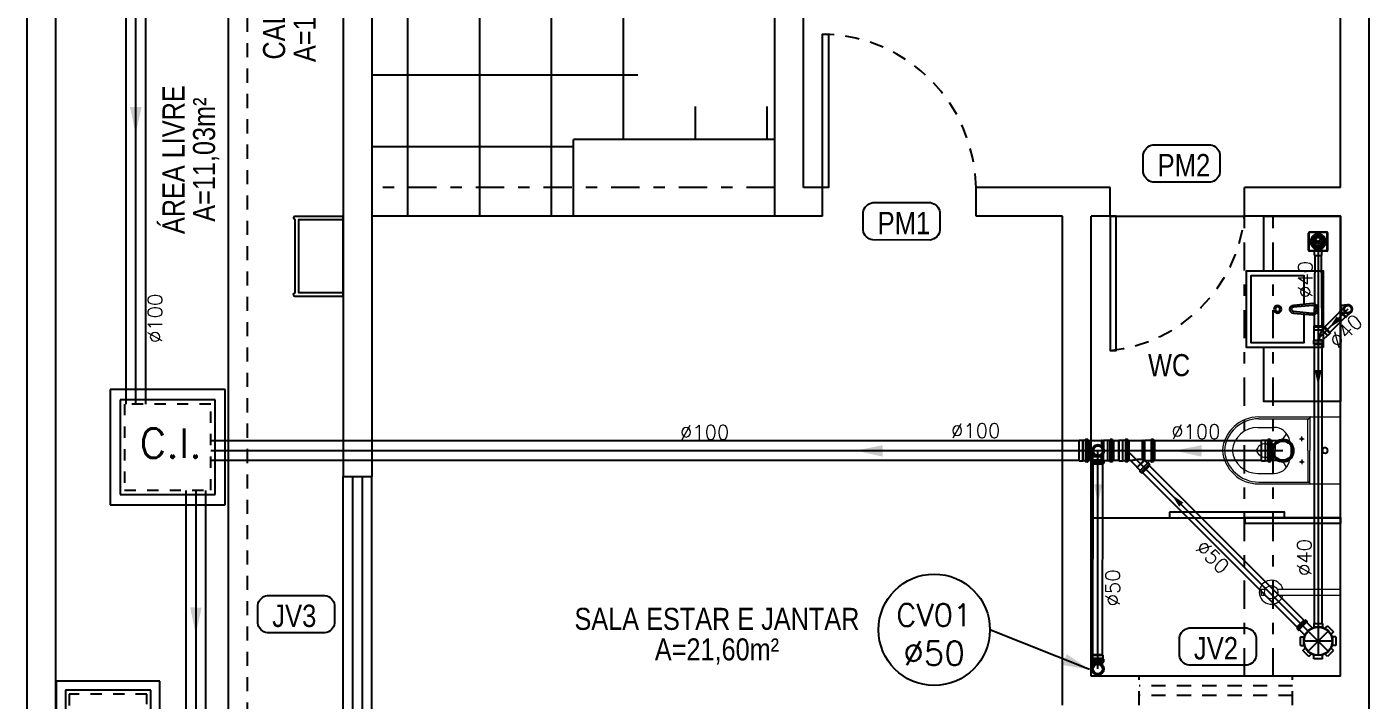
# Model space of a CAD drawing. Header units: millimetres. Extents: x 3923 to 4007, y 744 to 863.
# Drawn here: x 3973.52 to 3985.43, y 842.1 to 848.08 of the extents above; entities that cross this region are included whole.
import ezdxf
from ezdxf.enums import TextEntityAlignment as Align

# ---------------------------------------------------------------- set-up
doc = ezdxf.new("R2010")
doc.units = ezdxf.units.MM
for name, pattern in [('DASHDOT2', [0.5, 0.25, -0.125, 0, -0.125]), ('HIDDEN', [0.375, 0.25, -0.125]), ('HIDDEN2', [0.1875, 0.125, -0.0625])]:
    doc.linetypes.add(name, pattern=pattern)
for name, color, linetype in [('-HIDRO', 8, 'Continuous'), ('A-PEN-C', 4, 'Continuous'), ('E-txt-g', 3, 'Continuous'), ('Esgoto', 5, 'Continuous'), ('HIDROGRAFIA', 4, 'Continuous'), ('MOB', 251, 'Continuous'), ('Texto-Tubos', 7, 'Continuous'), ('TigreCad', 3, 'Continuous'), ('Tinterno', 9, 'Continuous'), ('TUBULAÇÃO_ESGOTO', 5, 'Continuous')]:
    doc.layers.add(name, color=color, linetype=linetype)
doc.layers.add('E-Lay-9', color=9, linetype='Continuous', lineweight=9)
doc.layers.add('E-Txt-W', color=7, linetype='Continuous', lineweight=20)
doc.styles.add('F2', font='ARIALN.TTF')
doc.styles.add('R80', font='simplex.shx', dxfattribs={"height": 12})
doc.styles.add('REG60', font='romans.shx', dxfattribs={"width": 0.8, "height": 0.15})
doc.styles.add('REG80', font='romans.shx', dxfattribs={"width": 0.8, "height": 0.2})
doc.styles.add('ROMANS', font='romans__.ttf', dxfattribs={"height": 0.1})
doc.styles.add('TCTUBOS-TXT', font='txt.shx')

# ---------------------------------------------------------------- blocks, each defined once
blk = doc.blocks.new('vaso-s')
at = {"color": 8}
for start, end in [(0, 180), (180, 0)]:
    blk.add_arc((0.08, 0), 0.0143, start, end, dxfattribs=at)
at = {"layer": 'E-Lay-9', "color": 8}
for p, q in [((0, 0.17), (0, 0)), ((0.4256, 0.175), (0.005, 0.175)), ((0.16, 0.17), (0.16, 0.17)), ((0.16, 0.17), (0.16, 0)), ((0.4256, 0.165), (0.165, 0.165)), ((0.17, 0), (0.17, 0.16)), ((0.2013, 0.0479), (0.2013, 0.0722)), ((0.4306, 0.12), (0.3459, 0.12)), ((0.2134, 0.06), (0.1891, 0.06)), ((0.3406, 0.035), (0.3406, 0)), ((0.3906, 0.035), (0.3406, 0.035)), ((0, -0.17), (0, 0)), ((0.16, -0.17), (0.16, 0)), ((0.17, 0), (0.17, -0.1601)), ((0.2134, -0.06), (0.1891, -0.06)), ((0.2013, -0.0479), (0.2013, -0.0722)), ((0.3406, -0.035), (0.3406, 0)), ((0.3906, -0.035), (0.3406, -0.035)), ((0.4306, -0.12), (0.3459, -0.12)), ((0.4256, -0.175), (0.005, -0.175)), ((0.16, -0.17), (0.16, -0.17)), ((0.4256, -0.165), (0.165, -0.165))]:
    blk.add_line(p, q, dxfattribs=at)
for centre in [(0.2013, 0.06), (0.2013, -0.06)]:
    blk.add_circle(centre, 0.005, dxfattribs=at)
for centre, radius, start, end in [((0.005, 0.17), 0.005, 90, 180), ((0.155, 0.17), 0.005, 0, 90), ((0.165, 0.17), 0.00495, 180, 270), ((0.165, 0.16), 0.00495, 0, 90), ((0.4256, -0.015), 0.19, 4.52806, 90), ((0.4256, -0.015), 0.18, 4.78019, 90), ((0.3459, 0.0375), 0.0825, 90, 163.03545), ((0.3754, 0.1358), 0.1066, 206.93947, 250.96472), ((0.4306, -0.015), 0.135, 6.37937, 90), ((0.518, -0.015), 0.2624, 163.03545, 176.7233), ((0.3906, -0.015), 0.05, 17.4576, 90), ((0.518, 0.015), 0.2624, 183.2767, 196.96455), ((0.3459, -0.0375), 0.0825, 196.96455, 270), ((0.3754, -0.1358), 0.1066, 109.03528, 153.06053), ((0.3906, 0.015), 0.05, 270, 342.5424), ((0.4256, 0.015), 0.19, 270, 355.47194), ((0.4256, 0.015), 0.18, 270, 355.21981), ((0.4306, 0.015), 0.135, 270, 353.62063), ((0.005, -0.17), 0.005, 180, 270), ((0.155, -0.17), 0.005, 270, 0), ((0.165, -0.17), 0.00495, 90, 180), ((0.165, -0.1601), 0.00495, 270, 0)]:
    blk.add_arc(centre, radius, start, end, dxfattribs=at)
blk = doc.blocks.new('Chuveiro')
at = {"layer": 'E-Lay-9', "color": 8}
for p, q in [((-0.0311, 0.0156), (-0.3604, 0.0156)), ((0.0509, 0.0156), (0.0311, 0.0156)), ((0.0509, 0.0156), (0.0509, -0.0156)), ((-0.0311, -0.0156), (-0.3604, -0.0156)), ((0.0509, -0.0156), (0.0311, -0.0156))]:
    blk.add_line(p, q, dxfattribs=at)
blk.add_circle((0, 0), 0.0348, dxfattribs=at)
for centre, radius, start, end in [((0, 0), 0.0624, 194.4775, 165.5225), ((0.0093, 0), 0.0444, 339.42663, 20.57337)]:
    blk.add_arc(centre, radius, start, end, dxfattribs=at)
blk = doc.blocks.new('CUBA QUADRADA-flat-4-flat-1')
at = {"layer": 'MOB'}
blk.add_lwpolyline([(0, -0.2), (0.4, -0.2), (0.4, 0.2), (0, 0.2)], close=True, dxfattribs=at)
blk.add_lwpolyline([(0.1, -0.0255), (0.1, -0.175), (0.375, -0.175), (0.375, 0.175), (0.1, 0.175), (0.1, 0.0255)], dxfattribs=at)
for points in [[(0.155, -0.02), (0.055, -0.03, -1), (0.055, 0.03), (0.155, 0.02, -1)], [(0.155, -0.01), (0.055, -0.02, -1), (0.055, 0.02), (0.155, 0.01, -1)]]:
    blk.add_lwpolyline(points, format="xyb", close=True, dxfattribs=at)
for radius in [0.02, 0.0125]:
    blk.add_circle((0.2375, 0), radius, dxfattribs=at)
blk = doc.blocks.new('TXT-AMB75')
at = {"layer": 'E-txt-g', "style": 'REG80', "width": 0.8, "flags": 8}
blk.add_attdef('TXT', text='', height=0.2, dxfattribs=at).set_placement((0.0055, 0.2964), align=Align.CENTER)
at = {"layer": 'E-Txt-W', "style": 'REG60', "width": 0.8, "flags": 8}
blk.add_attdef('TXT', text='', height=0.15, dxfattribs=at).set_placement((0.0055, 0.0271), align=Align.CENTER)
blk = doc.blocks.new('inp_cx')
for p, q in [((40, 40), (-40, 40)), ((-40, 40), (-40, -40)), ((40, -40), (40, 40)), ((-40, -40), (40, -40))]:
    blk.add_line(p, q)
at = {"color": 1, "linetype": 'Continuous', "ltscale": 0.5}
for p, q in [((33, 33), (-33, 33)), ((-33, 33), (-33, -33)), ((33, -33), (33, 33)), ((-33, -33), (33, -33))]:
    blk.add_line(p, q, dxfattribs=at)
at = {"color": 1, "linetype": 'HIDDEN', "ltscale": 0.5}
for p, q in [((30, 30), (-30, 30)), ((-30, 30), (-30, -30)), ((30, -30), (30, 30)), ((-30, -30), (30, -30))]:
    blk.add_line(p, q, dxfattribs=at)
at = {"style": 'R80'}
blk.add_text('C.I.', height=20.592, dxfattribs=at).set_placement((-19.56, -7.5))
blk = doc.blocks.new('j9n40d')
at = {"layer": 'TigreCad'}
for p, q in [((0, 20.6), (9.8, 20.6)), ((9.8, 20.6), (17.8, 20.6)), ((19, 21.8), (17.8, 20.6)), ((34, 21.8), (19, 21.8)), ((19, -21.8), (19, 21.8)), ((35, 22.8), (34, 21.8)), ((35, 22.8), (35, -22.8)), ((39, 22.8), (35, 22.8)), ((39, 22.8), (39, -22.8)), ((0, -20.6), (9.8, -20.6)), ((9.8, -20.6), (17.8, -20.6)), ((19, -21.8), (17.8, -20.6)), ((34, -21.8), (19, -21.8)), ((35, -22.8), (34, -21.8)), ((39, -22.8), (35, -22.8))]:
    blk.add_line(p, q, dxfattribs=at)
for radius, start, end in [(22.8, 64.62318, 295.37682), (20.6, 90, 270)]:
    blk.add_arc((0, 0), radius, start, end, dxfattribs=at)
at = {"layer": 'Tinterno'}
for p, q in [((17.8, 20.6), (17.8, -20.6)), ((34, 21.8), (34, -21.8))]:
    blk.add_line(p, q, dxfattribs=at)
blk.add_arc((0, 0), 21.8, 70.90091, 289.09909, dxfattribs=at)
blk = doc.blocks.new('27710409p')
at = {"layer": 'TigreCad'}
for p, q in [((-27.1, 22.8), (-27.1, -22.8)), ((-27.1, 22.8), (-23.1, 22.8)), ((-23.1, 22.8), (-23.1, -22.8)), ((-23.1, 22.8), (-22.1, 21.8)), ((-22.1, 21.8), (-7.1, 21.8)), ((-7.1, 21.8), (-7.1, -20.7)), ((-7.1, 21.8), (-5.9, 20.6)), ((-5.9, 20.6), (47.2, 20.6)), ((48.4, 21.8), (47.2, 20.6)), ((48.4, 21.8), (48.4, -20)), ((63.4, 21.8), (48.4, 21.8)), ((64.4, 22.8), (63.4, 21.8)), ((64.4, 22.8), (64.4, -22.8)), ((68.4, 22.8), (64.4, 22.8)), ((68.4, 22.8), (68.4, -22.8)), ((-27.1, -22.8), (-23.1, -22.8)), ((-23.1, -22.8), (-22.1, -21.8)), ((-22.1, -21.8), (-8.2, -21.8)), ((-7.5, -21.9), (0, 0)), ((18.8, -47.9), (-6.7, -22.4)), ((54.1, -22.4), (0, 0)), ((18.8, -49.6), (48.4, -20)), ((18.8, -49.6), (18.8, -47.9)), ((29.4, -60.2), (18.8, -49.6)), ((29.4, -61.7), (61.7, -29.4)), ((29.4, -61.7), (29.4, -60.2)), ((32.2, -64.5), (29.4, -61.7)), ((32.2, -64.5), (64.5, -32.2)), ((60.2, -29.4), (54.3, -23.5)), ((63.4, -21.8), (55, -21.8)), ((61.7, -29.4), (60.2, -29.4)), ((64.5, -32.2), (61.7, -29.4)), ((64.4, -22.8), (63.4, -21.8)), ((68.4, -22.8), (64.4, -22.8))]:
    blk.add_line(p, q, dxfattribs=at)
for centre, radius, start, end in [((-8.2, -23.8), 2, 45, 90), ((55, -22.8), 1, 90, 225)]:
    blk.add_arc(centre, radius, start, end, dxfattribs=at)
at = {"layer": 'Tinterno'}
for p, q in [((-22.1, 21.8), (-22.1, -21.8)), ((-5.9, 20.6), (-5.9, -17.2)), ((47.2, 20.6), (47.2, -19.5)), ((63.4, 21.8), (63.4, -21.8)), ((18.8, -47.9), (47.2, -19.5)), ((29.4, -60.2), (60.2, -29.4))]:
    blk.add_line(p, q, dxfattribs=at)
blk = doc.blocks.new('j9n40s')
at = {"layer": 'TigreCad'}
for p, q in [((9.8, 20.6), (17.8, 20.6)), ((19, 21.8), (17.8, 20.6)), ((17.8, 20.6), (17.8, 14.3)), ((19, 12.6), (19, 21.8)), ((34, 21.8), (19, 21.8)), ((35, 22.8), (34, 21.8)), ((39, 22.8), (35, 22.8)), ((35, 22.8), (35, -22.8)), ((39, 22.8), (39, -22.8)), ((9.8, -20.6), (17.8, -20.6)), ((17.8, -20.6), (17.8, -14.3)), ((19, -21.8), (17.8, -20.6)), ((19, -12.6), (19, -21.8)), ((34, -21.8), (19, -21.8)), ((35, -22.8), (34, -21.8)), ((39, -22.8), (35, -22.8))]:
    blk.add_line(p, q, dxfattribs=at)
for radius in [22.8, 20]:
    blk.add_circle((0, 0), radius, dxfattribs=at)
at = {"layer": 'Tinterno'}
blk.add_line((34, 21.8), (34, -21.8), dxfattribs=at)
blk.add_circle((0, 0), 18.8, dxfattribs=at)
blk = doc.blocks.new('27289207s')
at = {"linetype": 'Continuous'}
for p, q in [((-49.9, -44.9), (-49.9, 44.9)), ((-47.4, -43.9), (-47.4, 43.9)), ((44.9, 49.9), (-44.9, 49.9)), ((43.9, 47.4), (-43.9, 47.4)), ((-20, 1.2), (-39.9, 3.3)), ((-19.8, 2.9), (-39.7, 5)), ((-19.3, 5.4), (-38.3, 11.5)), ((-18.7, 7), (-37.8, 13.2)), ((-17.7, 9.3), (-35.1, 19.3)), ((-16.9, 10.7), (-34.2, 20.7)), ((-15.4, 12.7), (-30.3, 26.1)), ((-14.3, 14), (-29.2, 27.4)), ((-12.4, 15.7), (-24.2, 31.9)), ((-11.1, 16.7), (-22.8, 32.9)), ((-8.9, 17.9), (-17, 36.2)), ((-7.4, 18.6), (-15.5, 36.9)), ((-5, 19.4), (-9.1, 38.9)), ((-3.3, 19.7), (-7.5, 39.3)), ((-0.9, 20), (-0.9, 40)), ((0.8, 20), (0.8, 40)), ((3.3, 19.7), (7.5, 39.3)), ((5, 19.4), (9.1, 38.9)), ((7.4, 18.6), (15.5, 36.9)), ((8.9, 17.9), (17, 36.2)), ((11.1, 16.7), (22.8, 32.9)), ((12.4, 15.7), (24.2, 31.9)), ((14.3, 14), (29.2, 27.4)), ((15.4, 12.7), (30.3, 26.1)), ((16.9, 10.7), (34.2, 20.7)), ((17.7, 9.3), (35.1, 19.3)), ((18.7, 7), (37.8, 13.2)), ((19.3, 5.4), (38.3, 11.5)), ((19.8, 2.9), (39.7, 5)), ((20, 1.2), (39.9, 3.3)), ((47.4, -43.9), (47.4, 43.9)), ((49.9, -44.9), (49.9, 44.9)), ((44.9, -49.9), (-44.9, -49.9)), ((43.9, -47.4), (-43.9, -47.4)), ((-20, -1.2), (-39.9, -3.3)), ((-19.8, -2.9), (-39.7, -5)), ((-19.3, -5.4), (-38.3, -11.5)), ((-18.7, -7), (-37.8, -13.2)), ((-17.7, -9.3), (-35.1, -19.3)), ((-16.9, -10.7), (-34.2, -20.7)), ((-15.4, -12.7), (-30.3, -26.1)), ((-14.3, -14), (-29.2, -27.4)), ((-12.4, -15.7), (-24.2, -31.9)), ((-11.1, -16.7), (-22.8, -32.9)), ((-18.7, -59.9), (-19, -49.9)), ((-18.7, -60.4), (-18.7, -59.9)), ((-18.5, -70.9), (-18.7, -60.4)), ((-8.9, -17.9), (-17, -36.2)), ((-7.4, -18.6), (-15.5, -36.9)), ((-5, -19.4), (-9.1, -38.9)), ((-3.3, -19.7), (-7.5, -39.3)), ((-0.9, -20), (-0.9, -40)), ((0.8, -20), (0.8, -40)), ((3.3, -19.7), (7.5, -39.3)), ((5, -19.4), (9.1, -38.9)), ((7.4, -18.6), (15.5, -36.9)), ((8.9, -17.9), (17, -36.2)), ((11.1, -16.7), (22.8, -32.9)), ((12.4, -15.7), (24.2, -31.9)), ((14.3, -14), (29.2, -27.4)), ((15.4, -12.7), (30.3, -26.1)), ((16.9, -10.7), (34.2, -20.7)), ((17.7, -9.3), (35.1, -19.3)), ((18.5, -70.9), (18.7, -59.9)), ((18.7, -7), (37.8, -13.2)), ((18.7, -59.9), (19, -49.9)), ((19.3, -5.4), (38.3, -11.5)), ((19.8, -2.9), (39.7, -5)), ((20, -1.2), (39.9, -3.3)), ((-17, -72.4), (-16.5, -72.4)), ((-16.5, -72.4), (17, -72.4))]:
    blk.add_line(p, q, dxfattribs=at)
for centre, radius, start, end in [((-44.9, 44.9), 5, 90, 180), ((-43.9, 43.9), 3.5, 90, 180), ((0, 0), 40, 175.21763, 184.78237), ((0, 0), 40, 163.21763, 172.78238), ((0, 0), 39, 175.24885, 184.75115), ((0, 0), 39, 163.24889, 172.75118), ((0, 0), 40, 151.21766, 160.7824), ((0, 0), 39, 151.24887, 160.75116), ((0, 0), 40, 139.21756, 148.78231), ((0, 0), 39, 139.24886, 148.75116), ((0, 0), 40, 127.21764, 136.78239), ((0, 0), 39, 127.24895, 136.75125), ((0, 0), 40, 115.21763, 124.78237), ((0, 0), 39, 115.24887, 124.75116), ((0, 0), 21, 176.31975, 183.68025), ((0, 0), 21, 164.31978, 171.68029), ((0, 0), 20, 176.4358, 183.5642), ((0, 0), 20, 164.43575, 171.56414), ((0, 0), 21, 152.31969, 159.68019), ((0, 0), 20, 152.43584, 159.56423), ((0, 0), 21, 140.31989, 147.68039), ((0, 0), 20, 140.43579, 147.56418), ((0, 0), 40, 103.21763, 112.78237), ((0, 0), 39, 103.24891, 112.7512), ((0, 0), 21, 128.31968, 135.68018), ((0, 0), 20, 128.43579, 135.56418), ((0, 0), 21, 116.31973, 123.68023), ((0, 0), 20, 116.4359, 123.56429), ((0, 0), 21, 104.31966, 111.68016), ((0, 0), 40, 91.21759, 100.78234), ((0, 0), 20, 104.43591, 111.5643), ((0, 0), 39, 91.24879, 100.75109), ((0, 0), 21, 92.31977, 99.68027), ((0, 0), 20, 92.43585, 99.56424), ((0, 0), 40, 79.21765, 88.7824), ((0, 0), 39, 79.2489, 88.7512), ((0, 0), 21, 80.31973, 87.68023), ((0, 0), 20, 80.43576, 87.56415), ((0, 0), 20, 68.4357, 75.56409), ((0, 0), 21, 68.31977, 75.68027), ((0, 0), 39, 67.24882, 76.75112), ((0, 0), 20, 56.43583, 63.56422), ((0, 0), 40, 67.21765, 76.7824), ((0, 0), 21, 56.31988, 63.68038), ((0, 0), 20, 44.43566, 51.56405), ((0, 0), 21, 44.31982, 51.68032), ((0, 0), 20, 32.43582, 39.56421), ((0, 0), 21, 32.31978, 39.68028), ((0, 0), 39, 55.24884, 64.75113), ((0, 0), 40, 55.21763, 64.78237), ((0, 0), 20, 20.43577, 27.56416), ((0, 0), 21, 20.31961, 27.68012), ((0, 0), 20, 8.43586, 15.56425), ((0, 0), 20, 356.4358, 3.5642), ((0, 0), 21, 8.31971, 15.68022), ((0, 0), 21, 356.31975, 3.68025), ((0, 0), 39, 43.24881, 52.75111), ((0, 0), 40, 43.21767, 52.78242), ((0, 0), 39, 31.24891, 40.75121), ((0, 0), 40, 31.21762, 40.78237), ((0, 0), 39, 19.24884, 28.75113), ((0, 0), 40, 19.2176, 28.78234), ((0, 0), 39, 7.24882, 16.75111), ((0, 0), 40, 7.21762, 16.78237), ((0, 0), 39, 355.24885, 4.75115), ((0, 0), 40, 355.21763, 4.78237), ((43.9, 43.9), 3.5, 0, 90), ((44.9, 44.9), 5, 0, 90), ((-44.9, -44.9), 5, 180, 270), ((-43.9, -43.9), 3.5, 180, 270), ((0, 0), 40, 187.21764, 196.78239), ((0, 0), 39, 187.24882, 196.75111), ((0, 0), 40, 199.21761, 208.78236), ((0, 0), 39, 199.24884, 208.75113), ((0, 0), 40, 211.21768, 220.78243), ((0, 0), 39, 211.24883, 220.75112), ((0, 0), 40, 223.21761, 232.78235), ((0, 0), 39, 223.2488, 232.75109), ((0, 0), 40, 235.21762, 244.78237), ((0, 0), 39, 235.24885, 244.75115), ((0, 0), 21, 188.31976, 195.68026), ((0, 0), 20, 188.43586, 195.56425), ((0, 0), 21, 200.31981, 207.68031), ((0, 0), 20, 200.43577, 207.56416), ((0, 0), 21, 212.31961, 219.68011), ((0, 0), 20, 212.43582, 219.56421), ((0, 0), 40, 247.21762, 256.78237), ((0, 0), 39, 247.24885, 256.75114), ((0, 0), 21, 224.31965, 231.68015), ((0, 0), 20, 224.43587, 231.56426), ((0, 0), 21, 236.31968, 243.68018), ((0, 0), 20, 236.43577, 243.56416), ((0, 0), 21, 248.3198, 255.6803), ((0, 0), 40, 259.21763, 268.78238), ((0, 0), 20, 248.43583, 255.56422), ((0, 0), 39, 259.24886, 268.75115), ((0, 0), 21, 260.31973, 267.68023), ((0, 0), 20, 260.4358, 267.5642), ((0, 0), 20, 272.4358, 279.5642), ((0, 0), 21, 272.31977, 279.68027), ((0, 0), 39, 271.24886, 280.75115), ((0, 0), 40, 271.21763, 280.78238), ((0, 0), 20, 284.43578, 291.56417), ((0, 0), 21, 284.31977, 291.68027), ((0, 0), 20, 296.43572, 303.56411), ((0, 0), 39, 283.24883, 292.75113), ((0, 0), 40, 283.21761, 292.78235), ((0, 0), 21, 296.31971, 303.68021), ((0, 0), 20, 308.4359, 315.56429), ((0, 0), 21, 308.31985, 315.68035), ((0, 0), 20, 320.43579, 327.56418), ((0, 0), 21, 320.31972, 327.68022), ((0, 0), 39, 295.24885, 304.75115), ((0, 0), 40, 295.21763, 304.78238), ((0, 0), 20, 332.43584, 339.56423), ((0, 0), 21, 332.31988, 339.68039), ((0, 0), 20, 344.43575, 351.56414), ((0, 0), 21, 344.31974, 351.68024), ((0, 0), 39, 307.24885, 316.75114), ((0, 0), 40, 307.21759, 316.78234), ((0, 0), 39, 319.2488, 328.7511), ((0, 0), 40, 319.21764, 328.78239), ((0, 0), 39, 331.24887, 340.75116), ((0, 0), 40, 331.21764, 340.78239), ((0, 0), 39, 343.24889, 352.75118), ((0, 0), 40, 343.21761, 352.78236), ((43.9, -43.9), 3.5, 270, 360), ((44.9, -44.9), 5, 270, 360), ((-17, -70.9), 1.5, 180.91669, 270.00004), ((17, -70.9), 1.5, 270.00015, 359.0835)]:
    blk.add_arc(centre, radius, start, end, dxfattribs=at)
blk = doc.blocks.new('j9n100s')
at = {"layer": 'TigreCad'}
for p, q in [((27.3, 50.8), (60, 50.8)), ((27.3, -50.8), (60, -50.8))]:
    blk.add_line(p, q, dxfattribs=at)
blk.add_circle((0, 0), 53.2, dxfattribs=at)
for start, end in [(61.78498, 298.21502), (298.21502, 61.78498)]:
    blk.add_arc((0, 0), 57.7, start, end, dxfattribs=at)
at = {"layer": 'Tinterno'}
blk.add_line((60, -50.8), (60, 50.8), dxfattribs=at)
blk.add_circle((0, 0), 51, dxfattribs=at)
blk = doc.blocks.new('26277469p')
at = {"layer": 'TigreCad'}
for p, q in [((78, 50.8), (6, 50.8)), ((78, 50.8), (78.1, 52.3)), ((78, -46.9), (78, 50.8)), ((78.1, -46.9), (78.1, 52.3)), ((81.1, 52.3), (78.1, 52.3)), ((81.1, -47.9), (81.1, 52.3)), ((81.2, 50.8), (81.1, 52.3)), ((81.2, -48), (81.2, 50.8)), ((87.4, 50.8), (81.2, 50.8)), ((89.8, 53.2), (87.4, 50.8)), ((89.8, -51.8), (89.8, 53.2)), ((121.7, 53.2), (89.8, 53.2)), ((122.9, 56.7), (122.7, 54.2)), ((133.3, 57.6), (123.9, 57.6)), ((123.9, 56.6), (123.9, -56.7)), ((133.3, 56.6), (133.3, -56.7)), ((134.3, 56.9), (135.1, 54)), ((140.5, 53.2), (136.1, 53.2)), ((140.5, 53.2), (140.5, -53.3)), ((14.9, -50.8), (6, -50.8)), ((49.6, -85.4), (14.9, -50.8)), ((49.6, -88.3), (87.3, -50.5)), ((106.9, -63.4), (63.4, -106.9)), ((103.4, -64.8), (93.6, -55)), ((121.7, -53.3), (94.3, -53.3)), ((106.8, -63.1), (104.8, -64.8)), ((114.4, -69.4), (108.2, -63.2)), ((122.9, -56.7), (122.7, -54.2)), ((133.3, -57.7), (123.9, -57.7)), ((134.3, -56.9), (135.1, -54)), ((140.5, -53.3), (136.1, -53.3)), ((49.6, -88.3), (49.6, -85.4)), ((64.8, -103.4), (49.6, -88.3)), ((63.1, -106.8), (64.8, -104.8)), ((69.4, -114.4), (63.2, -108.2)), ((113.6, -70.1), (70.1, -113.6)), ((70.6, -114.5), (73.3, -113)), ((77.5, -116.2), (74.5, -113.1)), ((116.2, -77.5), (77.5, -116.2)), ((114.5, -70.6), (113, -73.3)), ((116.2, -77.5), (113.1, -74.5))]:
    blk.add_line(p, q, dxfattribs=at)
blk.add_lwpolyline([(15.8, -51.2, -0.013476), (38.9, -47.1, -0.106485), (67.2, -44.2, -0.09207), (93.5, -53.8, -0.112954)], format="xyb", dxfattribs=at)
for centre, start, end in [((121.7, 54.2), 270, 355), ((123.9, 56.6), 90, 175), ((133.3, 56.6), 15, 90), ((136.1, 54.2), 195, 270), ((14.9, -51.8), 34.26819, 90), ((94.3, -54.3), 90, 225), ((104.1, -64.1), 225, 310), ((107.4, -63.9), 45, 130), ((113.6, -70.1), 330, 45), ((121.7, -54.3), 5, 90), ((123.9, -56.7), 185, 270), ((133.3, -56.7), 270, 345), ((136.1, -54.3), 90, 165), ((63.9, -107.4), 140, 225), ((64.1, -104.1), 320, 45), ((70.1, -113.6), 225, 300), ((73.8, -113.8), 45, 120), ((113.8, -73.8), 150, 225)]:
    blk.add_arc(centre, 1, start, end, dxfattribs=at)
at = {"layer": 'Tinterno'}
for p, q in [((6, 50.8), (6, -50.8)), ((87.4, -50.6), (87.4, 50.8)), ((122.6, 53.2), (122.6, -53.3)), ((135.3, 53.2), (135.3, -53.3)), ((85.3, -49.6), (49.6, -85.4)), ((104.1, -65.4), (65.4, -104.1)), ((112.6, -73.9), (73.9, -112.6))]:
    blk.add_line(p, q, dxfattribs=at)
blk = doc.blocks.new('27150012p')
at = {"layer": 'TigreCad'}
for p, q in [((-80.6, 48.8), (-48.8, 80.6)), ((-48.8, 80.6), (-35.1, 66.9)), ((-22.5, 91.5), (-22.5, 72.1)), ((-22.5, 91.5), (22.5, 91.5)), ((22.5, 91.5), (22.5, 72.1)), ((48.8, 80.6), (35.1, 66.9)), ((48.8, 80.6), (80.6, 48.8)), ((-91.5, -22.5), (-91.5, 22.5)), ((-91.5, 22.5), (-72.1, 22.5)), ((-80.6, 48.8), (-66.9, 35.1)), ((80.6, 48.8), (66.9, 35.1)), ((111.4, 27.4), (70.4, 27.4)), ((112.7, 30.9), (112.4, 28.3)), ((122.4, 31.8), (113.7, 31.8)), ((113.7, 30.8), (113.7, -30.8)), ((122.4, 30.8), (122.4, -30.8)), ((123.4, 31.1), (124.2, 28.1)), ((129.5, 27.4), (125.1, 27.4)), ((129.5, 27.4), (129.5, -27.4)), ((-91.5, -22.5), (-72.1, -22.5)), ((-80.6, -48.8), (-66.9, -35.1)), ((-48.8, -80.6), (-80.6, -48.8)), ((-48.8, -80.6), (-35.1, -66.9)), ((48.8, -80.6), (35.1, -66.9)), ((80.6, -48.8), (48.8, -80.6)), ((80.6, -48.8), (66.9, -35.1)), ((111.4, -27.4), (70.4, -27.4)), ((112.7, -30.9), (112.4, -28.3)), ((122.4, -31.8), (113.7, -31.8)), ((123.4, -31.1), (124.2, -28.1)), ((129.5, -27.4), (125.1, -27.4)), ((-22.5, -91.5), (-22.5, -72.1)), ((22.5, -91.5), (-22.5, -91.5)), ((22.5, -91.5), (22.5, -72.1))]:
    blk.add_line(p, q, dxfattribs=at)
blk.add_circle((0, 0), 75.5, dxfattribs=at)
for centre, start, end in [((111.4, 28.4), 270, 355), ((113.7, 30.8), 90, 175), ((122.4, 30.8), 15, 90), ((125.1, 28.4), 195, 270), ((111.4, -28.4), 5, 90), ((113.7, -30.8), 185, 270), ((122.4, -30.8), 270, 345), ((125.1, -28.4), 90, 165)]:
    blk.add_arc(centre, 1, start, end, dxfattribs=at)
at = {"layer": 'Tinterno'}
for p, q in [((112.4, 27.4), (112.4, -27.4)), ((124.4, 27.4), (124.4, -27.4))]:
    blk.add_line(p, q, dxfattribs=at)
blk.add_circle((0, 0), 73.5, dxfattribs=at)
blk = doc.blocks.new('j9n50s')
at = {"layer": 'TigreCad'}
for p, q in [((19.2, 25.4), (30.3, 25.4)), ((19.2, -25.4), (30.3, -25.4))]:
    blk.add_line(p, q, dxfattribs=at)
for radius in [31.8, 27.4]:
    blk.add_circle((0, 0), radius, dxfattribs=at)
at = {"layer": 'Tinterno'}
for p, q in [((30.3, 25.4), (30.3, 9.7)), ((30.3, -9.7), (30.3, -25.4))]:
    blk.add_line(p, q, dxfattribs=at)
blk.add_circle((0, 0), 25.6, dxfattribs=at)
blk = doc.blocks.new('11030602p')
at = {"layer": 'TigreCad'}
for p, q in [((0, 27.3), (4.4, 27.3)), ((0, -27.3), (0, 27.3)), ((6.1, 31.1), (5.3, 28.1)), ((7.1, 31.8), (15.8, 31.8)), ((7.1, -30.8), (7.1, 30.8)), ((15.8, -30.8), (15.8, 30.8)), ((16.8, 30.9), (17.1, 28.3)), ((18.1, 27.3), (22.7, 27.3)), ((22.7, 27.3), (23, 27.1)), ((39.7, 27.1), (23, 27.1)), ((39.7, 27.1), (41.5, 25.3)), ((41.5, -25.4), (41.5, 25.3)), ((0, -27.3), (4.4, -27.3)), ((6.1, -31.1), (5.3, -28.1)), ((7.1, -31.8), (15.8, -31.8)), ((16.8, -30.9), (17.1, -28.3)), ((18.1, -27.3), (22.7, -27.3)), ((22.7, -27.3), (23, -27.1)), ((39.7, -27.1), (23, -27.1)), ((39.7, -27.1), (41.5, -25.4))]:
    blk.add_line(p, q, dxfattribs=at)
for centre, start, end in [((4.4, 28.4), 270, 345), ((7.1, 30.8), 90, 165), ((15.8, 30.8), 5, 90), ((18.1, 28.4), 185, 270), ((4.4, -28.3), 15, 90), ((7.1, -30.8), 195, 270), ((15.8, -30.8), 270, 355), ((18.1, -28.3), 90, 175)]:
    blk.add_arc(centre, 1, start, end, dxfattribs=at)
at = {"layer": 'Tinterno'}
for p, q in [((5.1, -27.3), (5.1, 27.3)), ((17.1, -27.3), (17.1, 27.3)), ((22.7, 27.3), (22.7, -27.3)), ((23, -27.1), (23, 27.1)), ((39.7, 27.1), (39.7, -27.1))]:
    blk.add_line(p, q, dxfattribs=at)
blk = doc.blocks.new('trn1050s')
at = {"layer": 'TigreCad'}
for p, q in [((-80.4, -53.3), (-80.4, 53.3)), ((-80.4, 53.3), (-76, 53.3)), ((-74.2, 56.9), (-75, 54)), ((-73.2, 57.7), (-63.8, 57.7)), ((-73.2, -56.6), (-73.2, 56.7)), ((-63.8, -56.6), (-63.8, 56.7)), ((-62.8, 56.7), (-62.6, 54.2)), ((-61.6, 53.3), (-49.5, 53.3)), ((-49.5, -53.3), (-49.5, 53.3)), ((-49.5, 53.3), (-49.2, 53)), ((-49.2, 53), (-29.5, 53)), ((-29.5, 53), (-29.5, 11.9)), ((-29.5, 53), (-27.3, 50.8)), ((-27.3, 50.8), (-21.1, 50.8)), ((-21.1, 50.8), (-21, 52.3)), ((-21, 52.3), (-21, 23.9)), ((-21, 52.3), (-18, 52.3)), ((-18, 52.3), (-18, 26.2)), ((-17.9, 50.8), (-18, 52.3)), ((-17.9, 50.8), (47.6, 50.8)), ((-80.4, -53.3), (-76, -53.3)), ((-74.2, -56.9), (-75, -54)), ((-73.2, -57.6), (-63.8, -57.6)), ((-62.8, -56.7), (-62.6, -54.2)), ((-61.6, -53.3), (-49.5, -53.3)), ((-49.5, -53.3), (-49.2, -53)), ((-49.2, -53), (-29.5, -53)), ((-29.5, -53), (-29.5, -11.9)), ((-29.5, -53), (-27.3, -50.8)), ((-27.3, -50.8), (-21.1, -50.8)), ((-21.1, -50.8), (-21, -52.3)), ((-21, -52.3), (-21, -23.9)), ((-21, -52.3), (-18, -52.3)), ((-18, -52.3), (-18, -26.2)), ((-17.9, -50.8), (-18, -52.3)), ((-17.9, -50.8), (47.6, -50.8))]:
    blk.add_line(p, q, dxfattribs=at)
for radius in [31.8, 25.6]:
    blk.add_circle((0, 0), radius, dxfattribs=at)
for centre, start, end in [((-76, 54.2), 270, 345), ((-73.2, 56.7), 90, 165), ((-63.8, 56.7), 5, 90), ((-61.6, 54.2), 185, 270), ((-76, -54.2), 15, 90), ((-73.2, -56.6), 195, 270), ((-63.8, -56.6), 270, 355), ((-61.6, -54.2), 90, 175)]:
    blk.add_arc(centre, 1, start, end, dxfattribs=at)
at = {"layer": 'Tinterno'}
for p, q in [((-75.2, -53.3), (-75.2, 53.3)), ((-62.5, -53.3), (-62.5, 53.3)), ((-49.2, -53), (-49.2, 53)), ((-27.3, 50.8), (-27.3, 16.3)), ((-21.1, 50.8), (-21.1, 23.8)), ((-17.9, 50.8), (-17.9, 26.3)), ((47.6, -50.8), (47.6, 50.8)), ((-27.3, -50.8), (-27.3, -16.3)), ((-21.1, -50.8), (-21.1, -23.8)), ((-17.9, -50.8), (-17.9, -26.3))]:
    blk.add_line(p, q, dxfattribs=at)
blk.add_circle((0, 0), 27.3, dxfattribs=at)
blk = doc.blocks.new('j9n50d')
at = {"layer": 'TigreCad'}
for p, q in [((28.5, 25.4), (0, 25.4)), ((30.3, 27.2), (28.5, 25.4)), ((30.3, -27.1), (30.3, 27.2)), ((47.1, 27.2), (30.3, 27.2)), ((47.3, 27.4), (47.1, 27.2)), ((47.1, -27.1), (47.1, 27.2)), ((51.9, 27.4), (47.3, 27.4)), ((53.2, 30.9), (52.9, 28.3)), ((53.4, 30.8), (53.4, -30.8)), ((62.9, 31.8), (54.2, 31.8)), ((62.9, 30.8), (62.9, -30.8)), ((63.9, 31.1), (64.7, 28.1)), ((70, 27.4), (65.6, 27.4)), ((70, 27.4), (70, -27.4)), ((28.5, -25.3), (0, -25.3)), ((30.3, -27.1), (28.5, -25.3)), ((47.1, -27.1), (30.3, -27.1)), ((47.3, -27.4), (47.1, -27.1)), ((51.9, -27.4), (47.3, -27.4)), ((53.2, -30.9), (52.9, -28.3)), ((62.9, -31.8), (54.2, -31.8)), ((63.9, -31.1), (64.7, -28.1)), ((70, -27.4), (65.6, -27.4))]:
    blk.add_line(p, q, dxfattribs=at)
for centre, radius, start, end in [((0, 0), 25.4, 90, 270), ((51.9, 28.4), 1, 270, 355), ((54.2, 30.8), 1, 90, 175), ((62.9, 30.8), 1, 15, 90), ((65.6, 28.4), 1, 195, 270), ((51.9, -28.4), 1, 5, 90), ((54.2, -30.8), 1, 185, 270), ((62.9, -30.8), 1, 270, 345), ((65.6, -28.4), 1, 90, 165)]:
    blk.add_arc(centre, radius, start, end, dxfattribs=at)
at = {"layer": 'Tinterno'}
for p, q in [((28.5, -25.3), (28.5, 25.4)), ((47.3, -27.4), (47.3, 27.4)), ((52.9, 27.4), (52.9, -27.4)), ((64.9, 27.4), (64.9, -27.4))]:
    blk.add_line(p, q, dxfattribs=at)
blk = doc.blocks.new('11031030p')
at = {"layer": 'TigreCad'}
for p, q in [((0, -53.3), (0, 53.2)), ((0, 53.2), (4.4, 53.2)), ((6.2, 56.9), (5.4, 54)), ((7.2, 57.6), (16.6, 57.6)), ((7.2, -56.7), (7.2, 56.6)), ((16.6, -56.7), (16.6, 56.6)), ((17.6, 56.7), (17.8, 54.2)), ((18.8, 53.2), (30.9, 53.2)), ((30.9, 53.2), (31.2, 53)), ((50.9, 53), (31.2, 53)), ((50.9, 53), (53.1, 50.8)), ((53.1, -50.8), (53.1, 50.8)), ((0, -53.3), (4.4, -53.3)), ((6.2, -56.9), (5.4, -54)), ((7.2, -57.7), (16.6, -57.7)), ((17.6, -56.7), (17.8, -54.2)), ((18.8, -53.3), (30.9, -53.3)), ((30.9, -53.3), (31.2, -53)), ((31.2, -53), (50.9, -53)), ((50.9, -53), (53.1, -50.8))]:
    blk.add_line(p, q, dxfattribs=at)
for centre, start, end in [((4.4, 54.2), 270, 345), ((7.2, 56.6), 90, 165), ((16.6, 56.6), 5, 90), ((18.8, 54.2), 185, 270), ((4.4, -54.2), 15, 90), ((7.2, -56.7), 195, 270), ((16.6, -56.7), 270, 355), ((18.8, -54.2), 90, 175)]:
    blk.add_arc(centre, 1, start, end, dxfattribs=at)
at = {"layer": 'Tinterno'}
for p, q in [((5.2, -53.3), (5.2, 53.2)), ((17.9, -53.3), (17.9, 53.2)), ((30.9, 53.2), (30.9, -53.3)), ((31.2, 53), (31.2, -53)), ((50.9, 53), (50.9, -53))]:
    blk.add_line(p, q, dxfattribs=at)
blk = doc.blocks.new('_cxareia')
for p, q in [((40, 40), (-40, 40)), ((-40, 40), (-40, -40)), ((40, -40), (40, 40)), ((-40, -40), (40, -40))]:
    blk.add_line(p, q)
at = {"color": 1, "linetype": 'Continuous', "ltscale": 0.5}
for p, q in [((33, 33), (-33, 33)), ((-33, 33), (-33, -33)), ((33, -33), (33, 33)), ((-33, -33), (33, -33))]:
    blk.add_line(p, q, dxfattribs=at)
at = {"color": 1, "linetype": 'HIDDEN', "ltscale": 0.5}
for p, q in [((30, 30), (-30, 30)), ((-30, 30), (-30, -30)), ((30, -30), (30, 30)), ((-30, -30), (30, -30))]:
    blk.add_line(p, q, dxfattribs=at)
at = {"style": 'R80'}
blk.add_text('C.A.', height=17.28, dxfattribs=at).set_placement((-22, -6.1))

msp = doc.modelspace()

# ---------------------------------------------------------------- hatches: boundary and pattern name
at = {"layer": '-HIDRO'}
h = msp.add_hatch(dxfattribs=at)
h.set_pattern_fill('ANSI37,_O', color=256, scale=5.103, angle=45)
h.set_pattern_definition([(90, (4648.5832, -407.04896), (-0.637875, 9e-17), []), (180, (4648.5832, -407.04896), (-9e-17, -0.637875), [])])
h.paths.add_polyline_path([(3976.754, 853.71), (3976.754, 853.455), (3976.584, 853.455), (3976.584, 846.396), (3978.37, 846.396), (3978.37, 847.076), (3980.156, 847.076), (3980.156, 847.369), (3978.942, 847.369), (3978.942, 848.67), (3979.306, 848.761), (3979.306, 852.185), (3978.919, 852.185), (3978.919, 853.455), (3978.115, 853.455), (3978.115, 853.71)])
edge = h.paths.add_edge_path(flags=16)
edge.add_arc((3977.688, 853.348), 0.101, 278.3326, 351.6674, ccw=False)
edge.add_line((3977.702, 853.249), (3977.191, 853.249))
edge.add_arc((3977.205, 853.348), 0.1, 188.3991, 261.9681, ccw=False)
edge.add_line((3977.106, 853.334), (3977.106, 853.495))
edge.add_arc((3977.207, 853.48), 0.101, 98.6118, 171.7415, ccw=False)
edge.add_line((3977.191, 853.58), (3977.702, 853.58))
edge.add_arc((3977.688, 853.48), 0.101, 8.3326, 81.6674, ccw=False)
edge.add_line((3977.787, 853.495), (3977.787, 853.334))
edge = h.paths.add_edge_path(flags=16)
edge.add_arc((3978.778, 853.048), 0.101, 278.3326, 351.6674, ccw=False)
edge.add_line((3978.793, 852.948), (3978.282, 852.949))
edge.add_arc((3978.296, 853.048), 0.1, 188.3991, 261.9681, ccw=False)
edge.add_line((3978.197, 853.033), (3978.197, 853.194))
edge.add_arc((3978.297, 853.18), 0.101, 98.6118, 171.7415, ccw=False)
edge.add_line((3978.282, 853.28), (3978.793, 853.279))
edge.add_arc((3978.778, 853.18), 0.101, 8.3326, 81.6674, ccw=False)
edge.add_line((3978.878, 853.194), (3978.878, 853.033))
h.paths.add_polyline_path([(3976.754, 853.455), (3976.754, 852.095), (3976.805, 852.095), (3976.805, 853.455)], flags=16)
edge = h.paths.add_edge_path(flags=16)
edge.add_line((3978.463, 849.426), (3977.576, 849.426))
edge = h.paths.add_edge_path(flags=16)
edge.add_arc((3977.74, 849.426), 0.0932, 0, 360)
edge = h.paths.add_edge_path(flags=16)
edge.add_line((3977.74, 849.262), (3977.74, 849.59))
h.paths.add_polyline_path([(3977.579, 850.019), (3978.599, 850.019), (3978.599, 850.326), (3977.579, 850.326)], flags=24)
h.paths.add_polyline_path([(3977.484, 849.707), (3978.694, 849.707), (3978.694, 850.059), (3977.484, 850.059)], flags=24)
h.paths.add_polyline_path([(3977.96, 849.428), (3978.457, 849.428), (3978.457, 849.734), (3977.96, 849.734)], flags=24)
h.paths.add_polyline_path([(3978.094, 847.587), (3978.646, 847.587), (3978.646, 847.996), (3978.094, 847.996)], flags=24)

# ---------------------------------------------------------------- linework, layer by layer
for p, q in [((3973.522, 860.514), (3973.522, 817.989)), ((3985.429, 817.989), (3985.429, 860.514)), ((3973.777, 860.259), (3973.777, 818.755)), ((3975.308, 855.752), (3975.308, 834.914)), ((3976.329, 853.71), (3976.329, 844.086)), ((3976.584, 853.455), (3976.584, 844.086)), ((3980.156, 846.396), (3980.156, 853.455)), ((3980.411, 846.651), (3980.411, 853.455)), ((3985.174, 846.651), (3985.174, 853.455)), ((3978.37, 846.396), (3978.37, 847.076)), ((3980.156, 847.076), (3978.37, 847.076)), ((3980.581, 846.651), (3980.411, 846.651)), ((3980.581, 846.396), (3980.581, 846.651)), ((3983.133, 846.651), (3981.942, 846.651)), ((3981.942, 846.396), (3981.942, 846.651)), ((3983.133, 846.396), (3983.133, 846.651)), ((3985.174, 846.651), (3984.324, 846.651)), ((3984.324, 846.396), (3984.324, 846.651)), ((3980.156, 846.396), (3978.37, 846.396)), ((3980.581, 846.396), (3980.156, 846.396)), ((3982.708, 846.396), (3981.942, 846.396)), ((3982.708, 842.058), (3982.708, 846.396)), ((3983.133, 846.396), (3982.963, 846.396)), ((3982.963, 842.314), (3982.963, 846.396)), ((3985.174, 846.396), (3984.324, 846.396)), ((3985.174, 842.314), (3985.174, 846.396)), ((3976.329, 844.086), (3976.584, 844.086)), ((3976.329, 841.024), (3976.329, 844.086)), ((3976.414, 841.024), (3976.414, 844.086)), ((3976.499, 841.024), (3976.499, 844.086)), ((3976.584, 841.024), (3976.584, 844.086)), ((3985.174, 842.314), (3982.963, 842.314))]:
    msp.add_line(p, q, dxfattribs=at)
at = {"layer": '-HIDRO', "linetype": 'HIDDEN2'}
for p, q in [((3975.478, 855.581), (3975.478, 835.084)), ((3983.388, 842.058), (3983.388, 842.314)), ((3984.749, 842.058), (3984.749, 842.314)), ((3984.749, 842.229), (3983.388, 842.229)), ((3984.749, 842.144), (3983.388, 842.144))]:
    msp.add_line(p, q, dxfattribs=at)
at = {"layer": '-HIDRO', "linetype": 'DASHDOT2'}
for p, q in [((3980.156, 846.651), (3976.584, 846.651)), ((3984.324, 842.314), (3984.324, 846.396)), ((3984.579, 842.314), (3984.579, 846.396))]:
    msp.add_line(p, q, dxfattribs=at)
at = {"layer": '-HIDRO', "linetype": 'Continuous'}
for p, q in [((3978.37, 846.396), (3976.584, 846.396)), ((3983.133, 846.396), (3984.324, 846.396)), ((3982.963, 843.721), (3985.177, 843.721))]:
    msp.add_line(p, q, dxfattribs=at)
for points in [[(3980.581, 846.651), (3980.581, 848.011), (3980.633, 848.011), (3980.633, 846.651)], [(3976.329, 846.368), (3976.329, 845.715), (3975.934, 845.715), (3975.934, 846.368)], [(3983.659, 843.769), (3983.659, 843.721), (3984.679, 843.721), (3984.679, 843.769)], [(3984.326, 843.721), (3984.326, 843.672), (3985.177, 843.672), (3985.177, 843.721)]]:
    msp.add_lwpolyline(points, close=True, dxfattribs=at)
for points in [[(3984.106, 846.783, -0.331371), (3984.021, 846.698), (3983.511, 846.699, -0.332506), (3983.426, 846.783), (3983.426, 846.944, -0.330378), (3983.511, 847.03), (3984.021, 847.03, -0.331371), (3984.106, 846.944)], [(3981.622, 846.271, -0.331371), (3981.537, 846.185), (3981.026, 846.186, -0.332506), (3980.941, 846.271), (3980.941, 846.432, -0.330378), (3981.026, 846.517), (3981.537, 846.517, -0.331371), (3981.622, 846.432)], [(3976.329, 845.687), (3976.329, 846.395), (3975.9, 846.395, 1), (3975.9, 846.368), (3975.9, 845.715, 1), (3975.9, 845.687)], [(3976.252, 842.785, -0.331371), (3976.167, 842.7), (3975.656, 842.7, -0.332506), (3975.571, 842.785), (3975.571, 842.946, -0.330378), (3975.656, 843.031), (3976.167, 843.031, -0.331371), (3976.252, 842.946)], [(3984.428, 842.497, -0.331371), (3984.343, 842.412), (3983.832, 842.412, -0.332506), (3983.747, 842.497), (3983.747, 842.658, -0.330378), (3983.832, 842.743), (3984.343, 842.743, -0.331371), (3984.428, 842.658)]]:
    msp.add_lwpolyline(points, format="xyb", close=True, dxfattribs=at)
at = {"layer": '-HIDRO'}
msp.add_lwpolyline([(3983.133, 846.396), (3983.133, 845.205), (3983.184, 845.205), (3983.184, 846.396)], close=True, dxfattribs=at)
msp.add_lwpolyline([(3984.494, 845.912), (3984.494, 846.396), (3985.174, 846.396), (3985.174, 844.751), (3984.494, 844.751), (3984.494, 845.231)], dxfattribs=at)
at = {"layer": '-HIDRO', "linetype": 'HIDDEN2'}
for centre, radius, start, end in [((3980.56, 846.631), 1.382, 0.8486, 88.067), ((3982.996, 846.533), 1.335, 275.9062, 354.0938)]:
    msp.add_arc(centre, radius, start, end, dxfattribs=at)
at = {"layer": 'A-PEN-C'}
msp.add_line((3982.949, 842.374), (3982.065, 842.727), dxfattribs=at)
msp.add_circle((3981.571, 842.727), 0.494, dxfattribs=at)
msp.add_solid([(3982.949, 842.374), (3982.746, 842.51), (3982.708, 842.415)], dxfattribs=at)
at = {"layer": 'Esgoto'}
for p, q in [((3974.487, 850.348, -8.62), (3974.487, 844.726, -8.62)), ((3985.045, 846.17), (3984.909, 846.17)), ((3985.025, 846.122), (3984.928, 846.218)), ((3985.025, 846.218), (3984.928, 846.122)), ((3984.977, 846.17), (3984.977, 846.045)), ((3984.977, 846.045), (3984.977, 842.751)), ((3985.241, 845.571), (3984.977, 845.307)), ((3984.664, 844.316), (3975.155, 844.316)), ((3984.664, 844.316), (3979.021, 844.316)), ((3983.022, 842.379), (3983.024, 844.316)), ((3984.888, 842.714), (3983.287, 844.316)), ((3975.021, 843.964), (3975.021, 841.925)), ((3985.065, 842.714), (3984.888, 842.537)), ((3985.065, 842.537), (3984.888, 842.714)), ((3984.977, 842.626), (3984.888, 842.714)), ((3984.977, 842.751), (3984.977, 842.501)), ((3985.102, 842.626), (3984.852, 842.626))]:
    msp.add_line(p, q, dxfattribs=at)
for centre, radius in [((3984.664, 844.316), 0.0851), ((3983.022, 842.379), 0.0425)]:
    msp.add_circle(centre, radius, dxfattribs=at)
at = {"layer": 'TigreCad'}
for p, q in [((3974.401, 850.348, -8.62), (3974.401, 844.73, -8.62)), ((3974.574, 850.348, -8.62), (3974.574, 844.73, -8.62)), ((3984.946, 846.048), (3984.943, 845.424)), ((3985.005, 846.047), (3985.011, 845.424)), ((3985.17, 845.549), (3985.035, 845.414)), ((3985.218, 845.5), (3985.083, 845.366)), ((3984.943, 845.261), (3984.943, 842.781)), ((3985.011, 845.261), (3985.011, 842.781)), ((3982.853, 844.402), (3975.155, 844.402)), ((3983.207, 844.402), (3983.161, 844.402)), ((3984.471, 844.402), (3983.526, 844.402)), ((3982.853, 844.229), (3975.155, 844.229)), ((3983.207, 844.229), (3983.161, 844.229)), ((3984.471, 844.229), (3983.526, 844.229)), ((3982.979, 842.504), (3982.981, 844.197)), ((3983.065, 842.504), (3983.067, 844.196)), ((3984.79, 842.751), (3983.421, 844.12)), ((3984.851, 842.812), (3983.482, 844.181)), ((3974.934, 843.964), (3974.934, 841.925)), ((3975.107, 843.964), (3975.107, 841.925))]:
    msp.add_line(p, q, dxfattribs=at)
at = {"layer": 'TUBULAÇÃO_ESGOTO'}
for points in [[(3974.487, 847.124, -8.62), (3974.438, 847.364, -8.62), (3974.54, 847.364, -8.62)], [(3985.074, 845.404), (3985.141, 845.507), (3985.177, 845.47)], [(3984.977, 844.888), (3984.947, 845.032), (3985.008, 845.031)], [(3980.875, 844.316), (3981.115, 844.365), (3981.115, 844.263)], [(3983.703, 844.316), (3983.943, 844.365), (3983.942, 844.263)], [(3983.024, 843.85), (3982.989, 844.018), (3983.061, 844.017)], [(3983.678, 843.924), (3983.781, 843.856), (3983.744, 843.82)], [(3975.021, 842.685), (3974.971, 842.925), (3975.073, 842.924)]]:
    msp.add_solid(points, dxfattribs=at)

# ---------------------------------------------------------------- block references
at = {"layer": '-HIDRO'}
ref = msp.add_blockref('TXT-AMB75', (3976.18, 848.308), dxfattribs=dict(at, xscale=1.240029, yscale=1.240029, zscale=1.240029, rotation=90))
ref.add_attrib('TXT', 'CALÇADA', dxfattribs={"layer": 'E-txt-g', "color": 2, "height": 0.1956, "rotation": 90, "style": 'F2'}).set_placement((3975.813, 848.315), align=Align.CENTER)
ref.add_attrib('TXT', 'A=11,94m²', dxfattribs={"layer": 'E-Txt-W', "height": 0.1956, "rotation": 90, "style": 'F2'}).set_placement((3976.084, 848.315), align=Align.CENTER)
ref = msp.add_blockref('TXT-AMB75', (3975.289, 846.891), dxfattribs=dict(at, xscale=1.240029, yscale=1.240029, zscale=1.240029, rotation=90))
ref.add_attrib('TXT', 'ÁREA LIVRE', dxfattribs={"layer": 'E-txt-g', "color": 2, "height": 0.1956, "rotation": 90, "style": 'F2'}).set_placement((3974.921, 846.898), align=Align.CENTER)
ref.add_attrib('TXT', 'A=11,03m²', dxfattribs={"layer": 'E-Txt-W', "height": 0.1956, "rotation": 90, "style": 'F2'}).set_placement((3975.192, 846.898), align=Align.CENTER)
at = {"layer": '-HIDRO', "xscale": -1.701, "yscale": 1.701, "zscale": 1.701}
msp.add_blockref('CUBA QUADRADA-flat-4-flat-1', (3985.021, 845.571), dxfattribs=at)
at = {"layer": '-HIDRO'}
ref = msp.add_blockref('TXT-AMB75', (3983.649, 844.609), dxfattribs=dict(at, xscale=1.240029, yscale=1.240029, zscale=1.240029))
ref.add_attrib('TXT', 'WC', dxfattribs={"layer": 'E-txt-g', "color": 2, "height": 0.1956, "style": 'F2'}).set_placement((3983.655, 844.977), align=Align.CENTER)
at = {"layer": '-HIDRO', "xscale": 1.701, "yscale": 1.701, "zscale": 1.701, "rotation": 180}
for name, p in [('vaso-s', (3985.174, 844.318)), ('Chuveiro', (3984.561, 843.06))]:
    msp.add_blockref(name, p, dxfattribs=at)
at = {"layer": '-HIDRO'}
ref = msp.add_blockref('TXT-AMB75', (3979.638, 842.358), dxfattribs=dict(at, xscale=1.240029, yscale=1.240029, zscale=1.240029))
ref.add_attrib('TXT', 'SALA ESTAR E JANTAR', dxfattribs={"layer": 'E-txt-g', "color": 2, "height": 0.19562, "style": 'F2'}).set_placement((3979.644, 842.726), align=Align.CENTER)
ref.add_attrib('TXT', 'A=21,60m²', dxfattribs={"layer": 'E-Txt-W', "height": 0.1956, "style": 'F2'}).set_placement((3979.644, 842.455), align=Align.CENTER)
at = {"layer": 'Esgoto', "xscale": 0.001701, "yscale": 0.001701, "zscale": 0.001701}
for name, p, rotation in [('11031030p', (3982.944, 844.316), 180), ('11031030p', (3983.297, 844.316), 180), ('11031030p', (3984.562, 844.316), 180), ('11030602p', (3983.022, 842.434), 89.9289883036231)]:
    msp.add_blockref(name, p, dxfattribs=dict(at, rotation=rotation))
at = {"layer": 'HIDROGRAFIA'}
for name, p, xscale, yscale, zscale in [('inp_cx', (3974.772, 844.347), 0.01275750000027847, 0.01275749999989171, 0.0127575), ('_cxareia', (3974.243, 841.812), 0.01148175000079209, 0.01148175000001857, 0.01148175)]:
    msp.add_blockref(name, p, dxfattribs=dict(at, xscale=xscale, yscale=yscale, zscale=zscale))
at = {"layer": 'TigreCad', "xscale": 0.001701, "yscale": 0.001701, "zscale": 0.001701}
for name, p in [('27289207s', (3984.977, 846.17)), ('26277469p', (3983.287, 844.316))]:
    msp.add_blockref(name, p, dxfattribs=at)
at = {"layer": 'TigreCad', "yscale": 0.001701, "zscale": 0.001701}
for name, p, xscale, rotation in [('j9n40s', (3985.241, 845.571), 0.001701000000000001, 225.0000000002579), ('j9n40d', (3985.241, 845.571), 0.001701, 180), ('27710409p', (3984.977, 845.307), 0.001701, 90), ('trn1050s', (3983.024, 844.316), 0.001701, 180), ('j9n50d', (3983.024, 844.316), 0.001701, 269.9289883035676), ('j9n100s', (3984.664, 844.316), 0.001701, 179.9999999999877), ('27150012p', (3984.977, 842.626), 0.001701, 135.0000000007044), ('j9n50s', (3983.022, 842.379), 0.001701000000000001, 89.92898830371475)]:
    msp.add_blockref(name, p, dxfattribs=dict(at, xscale=xscale, rotation=rotation))

# ---------------------------------------------------------------- texts
at = {"layer": '-HIDRO', "linetype": 'Continuous', "style": 'F2'}
for s, p in [('PM2', (3983.553, 846.948, 2.912)), ('PM1', (3981.069, 846.435, 2.912)), ('JV3', (3975.699, 842.95, 2.912)), ('JV2', (3983.875, 842.662, 2.912))]:
    msp.add_text(s, height=0.1983, dxfattribs=at).set_placement(p, align=Align.TOP_LEFT)
at = {"layer": 'A-PEN-C', "style": 'ROMANS'}
for s, height, p in [('CV01', 0.199, (3981.571, 842.758)), ('%%C50', 0.2121, (3981.57, 842.413))]:
    msp.add_text(s, height=height, dxfattribs=at).set_placement(p, align=Align.CENTER)
at = {"layer": 'Texto-Tubos', "style": 'TCTUBOS-TXT'}
for s, rotation, p in [('%%C40', 90, (3984.926, 845.834)), ('%%C100', 90, (3974.724, 845.489)), ('%%C40', 45, (3985.267, 845.332)), ('%%C40', 90, (3984.918, 843.368)), ('%%C50', 315, (3983.996, 843.328)), ('%%C50', 89.929, (3983.219, 843.098))]:
    msp.add_text(s, height=0.1276, rotation=rotation, dxfattribs=at).set_placement(p, align=Align.CENTER)
for p in [(3979.534, 844.416), (3981.94, 844.43), (3983.892, 844.422)]:
    msp.add_text('%%C100', height=0.1276, dxfattribs=at).set_placement(p, align=Align.CENTER)

doc.saveas('drawing.dxf')
